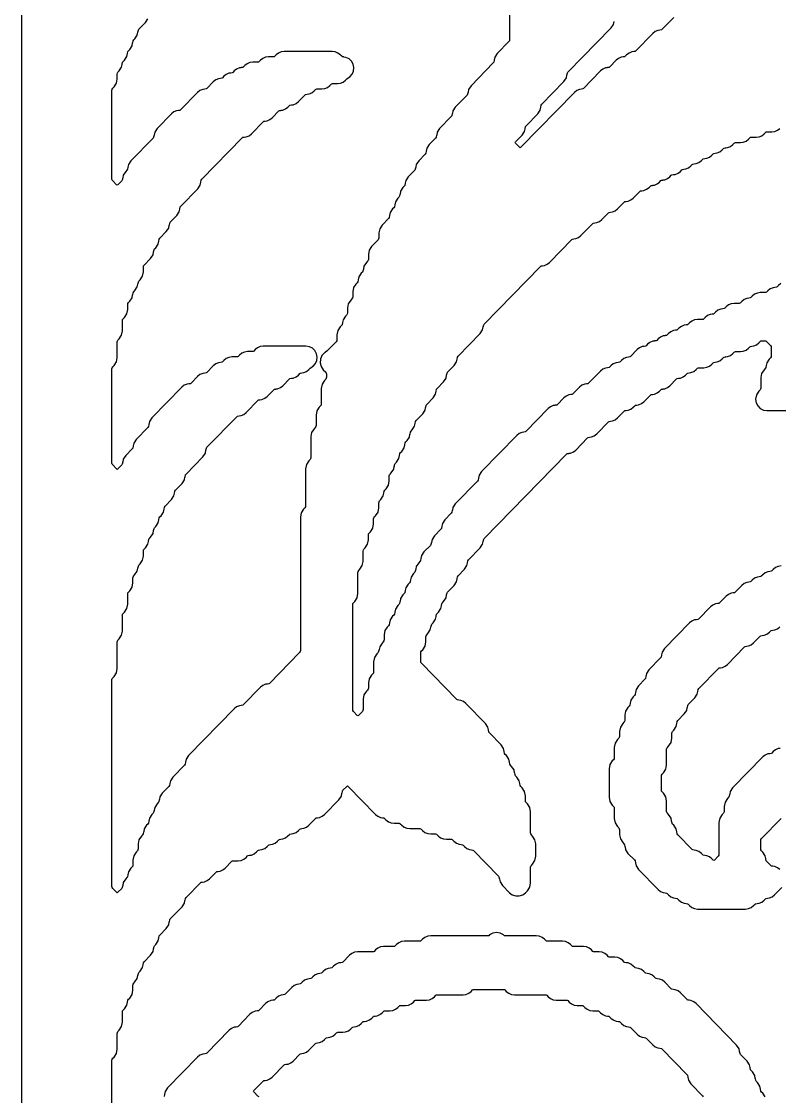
# Model space of a CAD drawing. Header units: millimetres. Extents: x 10 to 410, y 18 to 283.
# Drawn here: x 10 to 43.5, y 193.13 to 240.62 of the extents above; entities that cross this region are included whole.
import ezdxf

# ---------------------------------------------------------------- set-up
doc = ezdxf.new("R2010")
doc.units = ezdxf.units.MM
doc.layers.add('CUT', color=1, linetype='Continuous')

msp = doc.modelspace()

# ---------------------------------------------------------------- linework, layer by layer
at = {"layer": 'CUT'}
msp.add_lwpolyline([(52.134, 157), (60.134, 157), (60.134, 160), (73.2679, 160), (73.2679, 280), (60.134, 280), (60.134, 283), (52.134, 283), (52.134, 280), (31.134, 280), (31.134, 283), (23.134, 283), (23.134, 280), (10, 280), (10, 160), (23.134, 160), (23.134, 157), (31.134, 157), (31.134, 160), (52.134, 160)], close=True, dxfattribs=at)
for points in [[(31.5747, 241.6175), (31.5747, 239.8202), (31.5659, 239.7753), (31.5409, 239.737), (31.0233, 239.207), (30.9179, 239.0463), (30.8932, 238.9201), (30.8903, 238.9206), (30.8722, 238.8281), (30.8471, 238.7898), (29.8671, 237.7863), (29.7617, 237.6255), (29.737, 237.4993), (29.7341, 237.4999), (29.716, 237.4074), (29.6909, 237.3691), (29.1733, 236.8391), (29.068, 236.6784), (29.0433, 236.5522), (29.0404, 236.5528), (29.0222, 236.4602), (28.9971, 236.422), (28.4796, 235.892), (28.3742, 235.7313), (28.3495, 235.605), (28.3466, 235.6056), (28.3285, 235.5131), (28.3034, 235.4748), (28.0171, 235.1816), (27.9117, 235.0209), (27.887, 234.8947), (27.8841, 234.8952), (27.866, 234.8027), (27.8409, 234.7645), (27.5546, 234.4713), (27.4492, 234.3105), (27.4245, 234.1843), (27.4216, 234.1849), (27.4035, 234.0924), (27.3784, 234.0541), (27.0921, 233.7609), (26.9867, 233.6002), (26.962, 233.474), (26.9591, 233.4745), (26.941, 233.382), (26.9159, 233.3437), (26.8609, 233.2873), (26.7555, 233.1266), (26.7308, 233.0004), (26.7279, 233.001), (26.7098, 232.9084), (26.6847, 232.8702), (26.6296, 232.8138), (26.5243, 232.653), (26.4995, 232.5268), (26.4966, 232.5274), (26.4785, 232.4349), (26.4534, 232.3966), (26.3984, 232.3402), (26.293, 232.1795), (26.2683, 232.0532), (26.2654, 232.0538), (26.2473, 231.9613), (26.2222, 231.923), (25.9359, 231.6298), (25.8305, 231.4691), (25.7936, 231.2805), (25.7936, 231.0591), (25.7848, 231.0142), (25.7597, 230.9759), (25.4734, 230.6827), (25.368, 230.522), (25.3311, 230.3333), (25.3311, 230.1119), (25.3223, 230.067), (25.2972, 230.0287), (25.2421, 229.9723), (25.1368, 229.8116), (25.1121, 229.6854), (25.1092, 229.6859), (25.091, 229.5934), (25.066, 229.5552), (25.0109, 229.4988), (24.9055, 229.338), (24.8808, 229.2118), (24.8779, 229.2124), (24.8598, 229.1199), (24.8347, 229.0816), (24.7796, 229.0252), (24.6743, 228.8644), (24.6373, 228.6758), (24.6373, 228.4544), (24.6285, 228.4095), (24.6035, 228.3712), (24.5484, 228.3148), (24.443, 228.1541), (24.4061, 227.9655), (24.4061, 227.7441), (24.3973, 227.6991), (24.3722, 227.6609), (24.3171, 227.6045), (24.2118, 227.4437), (24.1871, 227.3175), (24.1842, 227.3181), (24.1661, 227.2256), (24.141, 227.1873), (24.0859, 227.1309), (23.9805, 226.9702), (23.9436, 226.7816), (23.9436, 226.5601), (23.9348, 226.5152), (23.9097, 226.4769), (23.509, 226.0666), (23.4219, 226.0021), (23.3889, 225.9846), (23.2749, 225.8611), (23.2083, 225.7069), (23.1965, 225.5394), (23.2408, 225.3773), (23.3363, 225.2391), (23.4472, 225.1256), (23.4723, 225.0873), (23.4811, 225.0424), (23.4811, 224.9026), (23.4723, 224.8577), (23.4472, 224.8194), (23.3922, 224.763), (23.2868, 224.6023), (23.2499, 224.4137), (23.2499, 223.7187), (23.2411, 223.6738), (23.216, 223.6355), (23.1609, 223.5791), (23.0556, 223.4184), (23.0186, 223.2298), (23.0186, 222.7715), (23.0098, 222.7266), (22.9847, 222.6883), (22.9297, 222.632), (22.8243, 222.4712), (22.7874, 222.2826), (22.7874, 221.3508), (22.7786, 221.3059), (22.7535, 221.2676), (22.6984, 221.2112), (22.5931, 221.0505), (22.5561, 220.8619), (22.5561, 219.2197), (22.5473, 219.1748), (22.5222, 219.1365), (22.4672, 219.0802), (22.3618, 218.9194), (22.3249, 218.7308), (22.3249, 212.8265), (22.3161, 212.7816), (22.291, 212.7433), (20.9606, 211.3811), (20.9356, 211.3615), (20.8712, 211.3529), (20.8714, 211.3512), (20.7854, 211.3397), (20.6633, 211.2883), (20.559, 211.2066), (19.8044, 210.4339), (19.7794, 210.4144), (19.7149, 210.4057), (19.7151, 210.4041), (19.6292, 210.3926), (19.5071, 210.3412), (19.4028, 210.2595), (17.3797, 208.188), (17.2744, 208.0272), (17.2497, 207.901), (17.2468, 207.9016), (17.2287, 207.8091), (17.2036, 207.7708), (16.686, 207.2408), (16.5806, 207.0801), (16.5559, 206.9539), (16.553, 206.9544), (16.5349, 206.8619), (16.5098, 206.8237), (16.2235, 206.5305), (16.1182, 206.3697), (16.0934, 206.2435), (16.0905, 206.2441), (16.0724, 206.1516), (16.0473, 206.1133), (15.9923, 206.0569), (15.8869, 205.8962), (15.8622, 205.7699), (15.8593, 205.7705), (15.8412, 205.678), (15.8161, 205.6397), (15.761, 205.5833), (15.6557, 205.4226), (15.6309, 205.2964), (15.628, 205.2969), (15.6099, 205.2044), (15.5848, 205.1661), (15.5298, 205.1098), (15.4244, 204.949), (15.3997, 204.8228), (15.3968, 204.8234), (15.3787, 204.7309), (15.3536, 204.6926), (15.2985, 204.6362), (15.1932, 204.4754), (15.1562, 204.2868), (15.1562, 204.0654), (15.1474, 204.0205), (15.1223, 203.9822), (15.0673, 203.9258), (14.9619, 203.7651), (14.925, 203.5765), (14.925, 203.3551), (14.9162, 203.3101), (14.8911, 203.2719), (14.836, 203.2155), (14.7307, 203.0547), (14.706, 202.9285), (14.7031, 202.9291), (14.6849, 202.8366), (14.6599, 202.7983), (14.6048, 202.7419), (14.4994, 202.5812), (14.4747, 202.4549), (14.4718, 202.4555), (14.4537, 202.363), (14.4286, 202.3247), (14.2592, 202.1512), (14.2312, 202.1305), (14.2033, 202.1512), (14.0339, 202.3247), (14.0088, 202.363), (14, 202.4079), (14, 211.5456), (14.0088, 211.5905), (14.0339, 211.6288), (14.089, 211.6852), (14.1943, 211.8459), (14.2312, 212.0345), (14.2312, 213.2031), (14.24, 213.248), (14.2651, 213.2863), (14.3202, 213.3427), (14.4256, 213.5034), (14.4625, 213.692), (14.4625, 214.387), (14.4713, 214.4319), (14.4964, 214.4702), (14.5515, 214.5266), (14.6568, 214.6873), (14.6937, 214.876), (14.6937, 215.3342), (14.7025, 215.3791), (14.7276, 215.4174), (14.7827, 215.4738), (14.8881, 215.6345), (14.925, 215.8231), (14.925, 216.0445), (14.9338, 216.0894), (14.9589, 216.1277), (15.0139, 216.1841), (15.1193, 216.3449), (15.144, 216.4711), (15.1469, 216.4705), (15.165, 216.563), (15.1901, 216.6013), (15.2452, 216.6577), (15.3505, 216.8184), (15.3875, 217.007), (15.3875, 217.2285), (15.3963, 217.2734), (15.4214, 217.3117), (15.4764, 217.368), (15.5818, 217.5288), (15.6065, 217.655), (15.6094, 217.6544), (15.6275, 217.7469), (15.6526, 217.7852), (15.7077, 217.8416), (15.813, 218.0024), (15.8378, 218.1286), (15.8407, 218.128), (15.8588, 218.2205), (15.8839, 218.2588), (15.9389, 218.3152), (16.0443, 218.4759), (16.069, 218.6021), (16.0719, 218.6016), (16.09, 218.6941), (16.1151, 218.7324), (16.1702, 218.7888), (16.2755, 218.9495), (16.3002, 219.0757), (16.3031, 219.0752), (16.3213, 219.1677), (16.3464, 219.2059), (16.6327, 219.4991), (16.738, 219.6599), (16.7627, 219.7861), (16.7656, 219.7855), (16.7838, 219.878), (16.8088, 219.9163), (17.0952, 220.2095), (17.2005, 220.3702), (17.2252, 220.4964), (17.2281, 220.4959), (17.2462, 220.5884), (17.2713, 220.6267), (18.0202, 221.3934), (18.1255, 221.5542), (18.1502, 221.6804), (18.1531, 221.6798), (18.1712, 221.7723), (18.1963, 221.8106), (19.5267, 223.1728), (19.5517, 223.1924), (19.6162, 223.201), (19.6159, 223.2027), (19.7019, 223.2142), (19.824, 223.2656), (19.9283, 223.3473), (20.4517, 223.8832), (20.4767, 223.9028), (20.5411, 223.9114), (20.5409, 223.913), (20.6269, 223.9245), (20.749, 223.976), (20.8533, 224.0576), (21.1454, 224.3567), (21.1704, 224.3763), (21.2349, 224.385), (21.2347, 224.3866), (21.3206, 224.3981), (21.4427, 224.4495), (21.547, 224.5312), (21.8391, 224.8303), (21.8642, 224.8499), (21.9286, 224.8585), (21.9284, 224.8602), (22.0144, 224.8717), (22.1365, 224.9231), (22.2408, 225.0048), (22.3016, 225.0671), (22.3267, 225.0867), (22.3911, 225.0953), (22.3909, 225.097), (22.4769, 225.1085), (22.599, 225.1599), (22.7033, 225.2416), (22.7641, 225.3039), (22.8164, 225.3448), (22.8956, 225.3935), (22.9952, 225.5081), (23.0557, 225.6473), (23.0717, 225.7983), (23.0416, 225.9471), (22.9683, 226.08), (22.8585, 226.1848), (22.7223, 226.2518), (22.5722, 226.2748), (20.6855, 226.2748), (20.5542, 226.2573), (20.4321, 226.2059), (20.3278, 226.1242), (20.2669, 226.0619), (20.2419, 226.0423), (20.2104, 226.0381), (19.9917, 226.0381), (19.8604, 226.0205), (19.7383, 225.9691), (19.634, 225.8874), (19.5732, 225.8251), (19.5481, 225.8055), (19.5167, 225.8013), (19.298, 225.8013), (19.1667, 225.7837), (19.0446, 225.7323), (18.9403, 225.6506), (18.8794, 225.5883), (18.8544, 225.5687), (18.7899, 225.5601), (18.7902, 225.5584), (18.7042, 225.5469), (18.5821, 225.4955), (18.4778, 225.4138), (18.1857, 225.1147), (18.1607, 225.0951), (18.0962, 225.0865), (18.0964, 225.0848), (18.0105, 225.0734), (17.8884, 225.0219), (17.7841, 224.9403), (17.4919, 224.6411), (17.4669, 224.6215), (17.4025, 224.6129), (17.4027, 224.6113), (17.3167, 224.5998), (17.1946, 224.5484), (17.0903, 224.4667), (15.761, 223.1055), (15.6557, 222.9448), (15.6309, 222.8186), (15.628, 222.8191), (15.6099, 222.7266), (15.5848, 222.6883), (15.0673, 222.1584), (14.9619, 221.9976), (14.9372, 221.8714), (14.9343, 221.872), (14.9162, 221.7795), (14.8911, 221.7412), (14.6048, 221.448), (14.4994, 221.2873), (14.4747, 221.1611), (14.4718, 221.1616), (14.4537, 221.0691), (14.4286, 221.0308), (14.2592, 220.8573), (14.2312, 220.8366), (14.2033, 220.8573), (14.0339, 221.0308), (14.0088, 221.0691), (14, 221.114), (14, 225.2792), (14.0088, 225.3241), (14.0339, 225.3624), (14.089, 225.4188), (14.1943, 225.5795), (14.2312, 225.7681), (14.2312, 226.4631), (14.24, 226.508), (14.2651, 226.5463), (14.3202, 226.6027), (14.4256, 226.7635), (14.4625, 226.9521), (14.4625, 227.4103), (14.4713, 227.4552), (14.4964, 227.4935), (14.5515, 227.5499), (14.6568, 227.7106), (14.6937, 227.8992), (14.6937, 228.1206), (14.7025, 228.1656), (14.7276, 228.2038), (14.7827, 228.2602), (14.8881, 228.421), (14.9128, 228.5472), (14.9157, 228.5466), (14.9338, 228.6391), (14.9589, 228.6774), (15.0139, 228.7338), (15.1193, 228.8945), (15.144, 229.0208), (15.1469, 229.0202), (15.165, 229.1127), (15.1901, 229.151), (15.2452, 229.2074), (15.3505, 229.3681), (15.3875, 229.5567), (15.3875, 229.7781), (15.3963, 229.8231), (15.4214, 229.8613), (15.7077, 230.1545), (15.813, 230.3153), (15.8378, 230.4415), (15.8407, 230.4409), (15.8588, 230.5334), (15.8839, 230.5717), (15.9389, 230.6281), (16.0443, 230.7888), (16.069, 230.915), (16.0719, 230.9145), (16.09, 231.007), (16.1151, 231.0453), (16.4014, 231.3384), (16.5068, 231.4992), (16.5315, 231.6254), (16.5344, 231.6248), (16.5525, 231.7173), (16.5776, 231.7556), (16.8639, 232.0488), (16.9693, 232.2095), (16.994, 232.3358), (16.9969, 232.3352), (17.015, 232.4277), (17.0401, 232.466), (17.7889, 233.2327), (17.8943, 233.3935), (17.919, 233.5197), (17.9219, 233.5191), (17.94, 233.6116), (17.9651, 233.6499), (19.7579, 235.4857), (19.7829, 235.5053), (19.8474, 235.5139), (19.8472, 235.5156), (19.9331, 235.5271), (20.0552, 235.5785), (20.1595, 235.6602), (20.6829, 236.1961), (20.7079, 236.2157), (20.7724, 236.2243), (20.7722, 236.2259), (20.8581, 236.2374), (20.9802, 236.2888), (21.0845, 236.3705), (21.3766, 236.6696), (21.4017, 236.6892), (21.4661, 236.6979), (21.4659, 236.6995), (21.5519, 236.711), (21.674, 236.7624), (21.7783, 236.8441), (21.8391, 236.9064), (21.8642, 236.926), (21.9286, 236.9346), (21.9284, 236.9363), (22.0144, 236.9478), (22.1365, 236.9992), (22.2408, 237.0809), (22.5329, 237.38), (22.5579, 237.3996), (22.6224, 237.4082), (22.6221, 237.4099), (22.7081, 237.4214), (22.8302, 237.4728), (22.9345, 237.5545), (22.9954, 237.6168), (23.0204, 237.6364), (23.0519, 237.6406), (23.2705, 237.6406), (23.4018, 237.6581), (23.5239, 237.7096), (23.6282, 237.7912), (23.6891, 237.8536), (23.7141, 237.8732), (23.7456, 237.8774), (23.9643, 237.8774), (24.0956, 237.8949), (24.2177, 237.9464), (24.322, 238.028), (24.3829, 238.0904), (24.4351, 238.1313), (24.5144, 238.18), (24.6139, 238.2946), (24.6744, 238.4338), (24.6904, 238.5848), (24.6604, 238.7336), (24.587, 238.8665), (24.4772, 238.9713), (24.341, 239.0383), (24.2407, 239.0537), (24.2411, 239.0569), (24.1766, 239.0655), (24.1516, 239.0851), (24.0907, 239.1474), (23.9864, 239.2291), (23.8643, 239.2805), (23.733, 239.2981), (21.6105, 239.2981), (21.4792, 239.2805), (21.3571, 239.2291), (21.2528, 239.1474), (21.1919, 239.0851), (21.1669, 239.0655), (21.1354, 239.0613), (20.9167, 239.0613), (20.7854, 239.0438), (20.6633, 238.9923), (20.559, 238.9107), (20.4981, 238.8483), (20.4731, 238.8287), (20.4416, 238.8245), (20.223, 238.8245), (20.0917, 238.807), (19.9696, 238.7556), (19.8653, 238.6739), (19.8044, 238.6115), (19.7794, 238.5919), (19.7149, 238.5833), (19.7151, 238.5817), (19.6292, 238.5702), (19.5071, 238.5188), (19.4028, 238.4371), (19.3419, 238.3748), (19.3169, 238.3552), (19.2524, 238.3465), (19.2527, 238.3449), (19.1667, 238.3334), (19.0446, 238.282), (18.9403, 238.2003), (18.8794, 238.138), (18.8544, 238.1184), (18.7899, 238.1098), (18.7902, 238.1081), (18.7042, 238.0966), (18.5821, 238.0452), (18.4778, 237.9635), (18.1857, 237.6644), (18.1607, 237.6448), (18.0962, 237.6362), (18.0964, 237.6345), (18.0105, 237.623), (17.8884, 237.5716), (17.7841, 237.4899), (17.0294, 236.7172), (17.0044, 236.6977), (16.94, 236.689), (16.9402, 236.6874), (16.8542, 236.6759), (16.7321, 236.6245), (16.6278, 236.5428), (15.9923, 235.892), (15.8869, 235.7313), (15.8622, 235.605), (15.8593, 235.6056), (15.8412, 235.5131), (15.8161, 235.4748), (14.836, 234.4713), (14.7307, 234.3105), (14.706, 234.1843), (14.7031, 234.1849), (14.6849, 234.0924), (14.6599, 234.0541), (14.6048, 233.9977), (14.4994, 233.837), (14.4747, 233.7107), (14.4718, 233.7113), (14.4537, 233.6188), (14.4286, 233.5805), (14.2592, 233.407), (14.2312, 233.3863), (14.2033, 233.407), (14.0339, 233.5805), (14.0088, 233.6188), (14, 233.6637), (14, 237.5921), (14.0088, 237.637), (14.0339, 237.6753), (14.089, 237.7317), (14.1943, 237.8924), (14.2312, 238.081), (14.2312, 238.3025), (14.24, 238.3474), (14.2651, 238.3856), (14.3202, 238.442), (14.4256, 238.6028), (14.4503, 238.729), (14.4532, 238.7284), (14.4713, 238.8209), (14.4964, 238.8592), (14.5515, 238.9156), (14.6568, 239.0764), (14.6815, 239.2026), (14.6844, 239.202), (14.7025, 239.2945), (14.7276, 239.3328), (14.7827, 239.3892), (14.8881, 239.5499), (14.9128, 239.6761), (14.9157, 239.6756), (14.9338, 239.7681), (14.9589, 239.8064), (15.0139, 239.8628), (15.1193, 240.0235), (15.144, 240.1497), (15.1469, 240.1491), (15.165, 240.2417), (15.1901, 240.2799), (15.4764, 240.5731), (15.5818, 240.7339)], [(38.8275, 240.8049), (38.3041, 240.269), (38.2791, 240.2495), (38.2147, 240.2408), (38.2149, 240.2392), (38.1289, 240.2277), (38.0068, 240.1763), (37.9025, 240.0946), (37.1479, 239.3219), (37.1229, 239.3023), (37.0584, 239.2937), (37.0586, 239.292), (36.9727, 239.2805), (36.8506, 239.2291), (36.7463, 239.1474), (36.6854, 239.0851), (36.6604, 239.0655), (36.5959, 239.0569), (36.5962, 239.0552), (36.5102, 239.0438), (36.3881, 238.9923), (36.2838, 238.9107), (35.9917, 238.6115), (35.9667, 238.5919), (35.9022, 238.5833), (35.9024, 238.5817), (35.8165, 238.5702), (35.6944, 238.5188), (35.5901, 238.4371), (34.8354, 237.6644), (34.8104, 237.6448), (34.746, 237.6362), (34.7462, 237.6345), (34.6602, 237.623), (34.5381, 237.5716), (34.4338, 237.4899), (32.0651, 235.0645), (32.0372, 235.0438), (32.0093, 235.0645), (31.8331, 235.245), (31.8133, 235.2727), (31.8331, 235.3005), (32.1262, 235.6006), (32.2315, 235.7613), (32.2563, 235.8876), (32.2592, 235.887), (32.2773, 235.9795), (32.3024, 236.0178), (32.8199, 236.5478), (32.9253, 236.7085), (32.95, 236.8347), (32.9529, 236.8341), (32.971, 236.9266), (32.9961, 236.9649), (33.9762, 237.9685), (34.0815, 238.1292), (34.1062, 238.2554), (34.1091, 238.2549), (34.1273, 238.3474), (34.1523, 238.3856), (36.0574, 240.3363), (36.1627, 240.4971), (36.1875, 240.6233)], [(43.5567, 229.0473), (43.4524, 228.9656), (43.3916, 228.9033), (43.3666, 228.8837), (43.3021, 228.8751), (43.3023, 228.8734), (43.2163, 228.8619), (43.0943, 228.8105), (42.9899, 228.7288), (42.9291, 228.6665), (42.9041, 228.6469), (42.8726, 228.6427), (42.6539, 228.6427), (42.5226, 228.6252), (42.4005, 228.5737), (42.2962, 228.4921), (42.2353, 228.4297), (42.2103, 228.4101), (42.1459, 228.4015), (42.1461, 228.3999), (42.0601, 228.3884), (41.938, 228.3369), (41.8337, 228.2553), (41.7728, 228.1929), (41.7478, 228.1733), (41.7163, 228.1691), (41.4977, 228.1691), (41.3664, 228.1516), (41.2443, 228.1002), (41.14, 228.0185), (41.0791, 227.9561), (41.0541, 227.9366), (40.9896, 227.9279), (40.9898, 227.9263), (40.9039, 227.9148), (40.7818, 227.8634), (40.6775, 227.7817), (40.6166, 227.7194), (40.5916, 227.6998), (40.5271, 227.6912), (40.5273, 227.6895), (40.4414, 227.678), (40.3193, 227.6266), (40.215, 227.5449), (40.1541, 227.4826), (40.1291, 227.463), (40.0976, 227.4588), (39.879, 227.4588), (39.7476, 227.4412), (39.6256, 227.3898), (39.5212, 227.3081), (39.4604, 227.2458), (39.4354, 227.2262), (39.3709, 227.2176), (39.3711, 227.2159), (39.2852, 227.2044), (39.1631, 227.153), (39.0588, 227.0713), (38.9979, 227.009), (38.9729, 226.9894), (38.9084, 226.9808), (38.9086, 226.9791), (38.8227, 226.9676), (38.7006, 226.9162), (38.5963, 226.8345), (38.5354, 226.7722), (38.5104, 226.7526), (38.4459, 226.744), (38.4461, 226.7424), (38.3602, 226.7309), (38.2381, 226.6794), (38.1338, 226.5978), (38.0729, 226.5354), (38.0479, 226.5158), (37.9834, 226.5072), (37.9836, 226.5056), (37.8977, 226.4941), (37.7756, 226.4427), (37.6713, 226.361), (37.6104, 226.2986), (37.5854, 226.2791), (37.5209, 226.2704), (37.5211, 226.2688), (37.4352, 226.2573), (37.3131, 226.2059), (37.2088, 226.1242), (36.9167, 225.8251), (36.8916, 225.8055), (36.8272, 225.7969), (36.8274, 225.7952), (36.7414, 225.7837), (36.6193, 225.7323), (36.515, 225.6506), (36.4542, 225.5883), (36.4292, 225.5687), (36.3647, 225.5601), (36.3649, 225.5584), (36.2789, 225.5469), (36.1569, 225.4955), (36.0525, 225.4138), (35.9917, 225.3515), (35.9667, 225.3319), (35.9022, 225.3233), (35.9024, 225.3216), (35.8165, 225.3101), (35.6944, 225.2587), (35.5901, 225.177), (35.0667, 224.6411), (35.0417, 224.6215), (34.9772, 224.6129), (34.9774, 224.6113), (34.8915, 224.5998), (34.7694, 224.5484), (34.6651, 224.4667), (34.3729, 224.1676), (34.3479, 224.148), (34.2835, 224.1394), (34.2837, 224.1377), (34.1977, 224.1262), (34.0756, 224.0748), (33.9713, 223.9931), (33.6792, 223.694), (33.6542, 223.6744), (33.5897, 223.6658), (33.5899, 223.6641), (33.504, 223.6526), (33.3819, 223.6012), (33.2776, 223.5195), (32.2917, 222.5101), (32.2667, 222.4905), (32.2022, 222.4819), (32.2025, 222.4802), (32.1165, 222.4687), (31.9944, 222.4173), (31.8901, 222.3356), (30.3296, 220.7377), (30.2242, 220.5769), (30.1995, 220.4507), (30.1966, 220.4513), (30.1785, 220.3588), (30.1534, 220.3205), (29.1733, 219.3169), (29.068, 219.1562), (29.0433, 219.03), (29.0404, 219.0306), (29.0222, 218.938), (28.9971, 218.8998), (28.7108, 218.6066), (28.6055, 218.4458), (28.5808, 218.3196), (28.5779, 218.3202), (28.5597, 218.2277), (28.5347, 218.1894), (28.2483, 217.8962), (28.143, 217.7355), (28.1183, 217.6093), (28.1154, 217.6098), (28.0972, 217.5173), (28.0722, 217.479), (27.7858, 217.1859), (27.6805, 217.0251), (27.6558, 216.8989), (27.6529, 216.8995), (27.6348, 216.807), (27.6097, 216.7687), (27.5546, 216.7123), (27.4492, 216.5516), (27.4245, 216.4253), (27.4216, 216.4259), (27.4035, 216.3334), (27.3784, 216.2951), (27.3233, 216.2387), (27.218, 216.078), (27.1933, 215.9518), (27.1904, 215.9523), (27.1723, 215.8598), (27.1472, 215.8215), (27.0921, 215.7651), (26.9867, 215.6044), (26.962, 215.4782), (26.9591, 215.4788), (26.941, 215.3862), (26.9159, 215.348), (26.8609, 215.2916), (26.7555, 215.1308), (26.7308, 215.0046), (26.7279, 215.0052), (26.7098, 214.9127), (26.6847, 214.8744), (26.6296, 214.818), (26.5243, 214.6573), (26.4995, 214.531), (26.4966, 214.5316), (26.4785, 214.4391), (26.4534, 214.4008), (26.3984, 214.3444), (26.293, 214.1837), (26.2683, 214.0575), (26.2654, 214.058), (26.2473, 213.9655), (26.2222, 213.9272), (26.1671, 213.8709), (26.0618, 213.7101), (26.0248, 213.5215), (26.0248, 213.3001), (26.016, 213.2552), (25.9909, 213.2169), (25.9359, 213.1605), (25.8305, 212.9998), (25.8058, 212.8735), (25.8029, 212.8741), (25.7848, 212.7816), (25.7597, 212.7433), (25.7046, 212.6869), (25.5993, 212.5262), (25.5623, 212.3376), (25.5623, 211.8794), (25.5535, 211.8344), (25.5284, 211.7962), (25.4734, 211.7398), (25.368, 211.579), (25.3311, 211.3904), (25.3311, 211.169), (25.3223, 211.1241), (25.2972, 211.0858), (25.2421, 211.0294), (25.1368, 210.8687), (25.0998, 210.6801), (25.0998, 210.2219), (25.091, 210.1769), (25.066, 210.1387), (24.8965, 209.9652), (24.8686, 209.9445), (24.8407, 209.9652), (24.6712, 210.1387), (24.6461, 210.1769), (24.6373, 210.2219), (24.6373, 214.8606), (24.6461, 214.9055), (24.6712, 214.9438), (24.7263, 215.0002), (24.8317, 215.1609), (24.8686, 215.3495), (24.8686, 216.2813), (24.8774, 216.3262), (24.9025, 216.3645), (24.9576, 216.4209), (25.0629, 216.5816), (25.0998, 216.7702), (25.0998, 217.2285), (25.1086, 217.2734), (25.1337, 217.3117), (25.1888, 217.368), (25.2941, 217.5288), (25.3311, 217.7174), (25.3311, 217.9388), (25.3399, 217.9837), (25.365, 218.022), (25.42, 218.0784), (25.5254, 218.2391), (25.5623, 218.4278), (25.5623, 218.6492), (25.5711, 218.6941), (25.5962, 218.7324), (25.6513, 218.7888), (25.7566, 218.9495), (25.7936, 219.1381), (25.7936, 219.3595), (25.8024, 219.4045), (25.8275, 219.4427), (25.8825, 219.4991), (25.9879, 219.6599), (26.0126, 219.7861), (26.0155, 219.7855), (26.0336, 219.878), (26.0587, 219.9163), (26.1138, 219.9727), (26.2191, 220.1334), (26.2561, 220.322), (26.2561, 220.5435), (26.2649, 220.5884), (26.29, 220.6267), (26.345, 220.6831), (26.4504, 220.8438), (26.4751, 220.97), (26.478, 220.9694), (26.4961, 221.062), (26.5212, 221.1002), (26.5763, 221.1566), (26.6816, 221.3174), (26.7063, 221.4436), (26.7092, 221.443), (26.7274, 221.5355), (26.7525, 221.5738), (26.8075, 221.6302), (26.9129, 221.7909), (26.9376, 221.9172), (26.9405, 221.9166), (26.9586, 222.0091), (26.9837, 222.0474), (27.0388, 222.1038), (27.1441, 222.2645), (27.1688, 222.3907), (27.1717, 222.3902), (27.1899, 222.4827), (27.2149, 222.521), (27.27, 222.5773), (27.3754, 222.7381), (27.4001, 222.8643), (27.403, 222.8637), (27.4211, 222.9562), (27.4462, 222.9945), (27.7325, 223.2877), (27.8379, 223.4484), (27.8626, 223.5747), (27.8655, 223.5741), (27.8836, 223.6666), (27.9087, 223.7049), (28.195, 223.9981), (28.3004, 224.1588), (28.3251, 224.285), (28.328, 224.2845), (28.3461, 224.377), (28.3712, 224.4152), (28.6575, 224.7084), (28.7628, 224.8692), (28.7876, 224.9954), (28.7905, 224.9948), (28.8086, 225.0873), (28.8337, 225.1256), (29.12, 225.4188), (29.2253, 225.5795), (29.2501, 225.7057), (29.253, 225.7052), (29.2711, 225.7977), (29.2962, 225.836), (30.2762, 226.8395), (30.3816, 227.0002), (30.4063, 227.1265), (30.4092, 227.1259), (30.4273, 227.2184), (30.4524, 227.2567), (32.939, 229.8028), (32.964, 229.8224), (33.0285, 229.831), (33.0282, 229.8327), (33.1142, 229.8442), (33.2363, 229.8956), (33.3406, 229.9773), (34.3265, 230.9868), (34.3515, 231.0064), (34.4159, 231.015), (34.4157, 231.0166), (34.5017, 231.0281), (34.6238, 231.0795), (34.7281, 231.1612), (35.2514, 231.6971), (35.2765, 231.7167), (35.3409, 231.7253), (35.3407, 231.727), (35.4267, 231.7385), (35.5488, 231.7899), (35.6531, 231.8716), (35.9452, 232.1707), (35.9702, 232.1903), (36.0347, 232.1989), (36.0345, 232.2006), (36.1204, 232.2121), (36.2425, 232.2635), (36.3468, 232.3452), (36.6389, 232.6443), (36.6639, 232.6639), (36.7284, 232.6725), (36.7282, 232.6741), (36.8142, 232.6856), (36.9362, 232.737), (37.0405, 232.8187), (37.3327, 233.1178), (37.3577, 233.1374), (37.4222, 233.1461), (37.4219, 233.1477), (37.5079, 233.1592), (37.63, 233.2106), (37.7343, 233.2923), (37.7952, 233.3546), (37.8202, 233.3742), (37.8846, 233.3828), (37.8844, 233.3845), (37.9704, 233.396), (38.0925, 233.4474), (38.1968, 233.5291), (38.2577, 233.5914), (38.2827, 233.611), (38.3471, 233.6196), (38.3469, 233.6213), (38.4329, 233.6328), (38.555, 233.6842), (38.6593, 233.7659), (38.7201, 233.8282), (38.7452, 233.8478), (38.8096, 233.8564), (38.8094, 233.8581), (38.8954, 233.8696), (39.0175, 233.921), (39.1218, 234.0027), (39.1826, 234.065), (39.2077, 234.0846), (39.2721, 234.0932), (39.2719, 234.0949), (39.3579, 234.1063), (39.48, 234.1578), (39.5843, 234.2395), (39.6451, 234.3018), (39.6702, 234.3214), (39.7346, 234.33), (39.7344, 234.3316), (39.8204, 234.3431), (39.9425, 234.3946), (40.0468, 234.4762), (40.1076, 234.5386), (40.1326, 234.5582), (40.1971, 234.5668), (40.1969, 234.5684), (40.2828, 234.5799), (40.4049, 234.6313), (40.5092, 234.713), (40.5701, 234.7754), (40.5951, 234.7949), (40.6596, 234.8036), (40.6594, 234.8052), (40.7453, 234.8167), (40.8674, 234.8681), (40.9717, 234.9498), (41.0326, 235.0121), (41.0576, 235.0317), (41.1221, 235.0403), (41.1219, 235.042), (41.2078, 235.0535), (41.3299, 235.1049), (41.4342, 235.1866), (41.4951, 235.2489), (41.5201, 235.2685), (41.5516, 235.2727), (41.7703, 235.2727), (41.9016, 235.2903), (42.0237, 235.3417), (42.128, 235.4234), (42.1888, 235.4857), (42.2139, 235.5053), (42.2454, 235.5095), (42.464, 235.5095), (42.5953, 235.5271), (42.7174, 235.5785), (42.8217, 235.6602), (42.8826, 235.7225), (42.9076, 235.7421), (42.9391, 235.7463), (43.1577, 235.7463), (43.2891, 235.7639), (43.4112, 235.8153), (43.5155, 235.897)], [(14, 191.0422), (14, 194.7337), (14.0088, 194.7787), (14.0339, 194.8169), (14.089, 194.8733), (14.1943, 195.0341), (14.2312, 195.2227), (14.2312, 195.9177), (14.24, 195.9626), (14.2651, 196.0009), (14.3202, 196.0573), (14.4256, 196.218), (14.4625, 196.4066), (14.4625, 196.8648), (14.4713, 196.9097), (14.4964, 196.948), (14.5515, 197.0044), (14.6568, 197.1651), (14.6815, 197.2914), (14.6844, 197.2908), (14.7025, 197.3833), (14.7276, 197.4216), (14.7827, 197.478), (14.8881, 197.6387), (14.925, 197.8273), (14.925, 198.0488), (14.9338, 198.0937), (14.9589, 198.1319), (15.0139, 198.1883), (15.1193, 198.3491), (15.144, 198.4753), (15.1469, 198.4747), (15.165, 198.5672), (15.1901, 198.6055), (15.2452, 198.6619), (15.3505, 198.8227), (15.3753, 198.9489), (15.3782, 198.9483), (15.3963, 199.0408), (15.4214, 199.0791), (15.7077, 199.3723), (15.813, 199.533), (15.8378, 199.6592), (15.8407, 199.6587), (15.8588, 199.7512), (15.8839, 199.7895), (15.9389, 199.8458), (16.0443, 200.0066), (16.069, 200.1328), (16.0719, 200.1322), (16.09, 200.2247), (16.1151, 200.263), (16.4014, 200.5562), (16.5068, 200.7169), (16.5315, 200.8432), (16.5344, 200.8426), (16.5525, 200.9351), (16.5776, 200.9734), (17.0952, 201.5034), (17.2005, 201.6641), (17.2252, 201.7903), (17.2281, 201.7897), (17.2462, 201.8823), (17.2713, 201.9205), (17.9079, 202.5724), (17.933, 202.592), (17.9974, 202.6006), (17.9972, 202.6023), (18.0832, 202.6137), (18.2053, 202.6652), (18.3096, 202.7469), (18.6017, 203.046), (18.6267, 203.0656), (18.6912, 203.0742), (18.691, 203.0758), (18.7769, 203.0873), (18.899, 203.1387), (19.0033, 203.2204), (19.2954, 203.5195), (19.3204, 203.5391), (19.3519, 203.5433), (19.5706, 203.5433), (19.7019, 203.5609), (19.824, 203.6123), (19.9283, 203.694), (19.9892, 203.7563), (20.0142, 203.7759), (20.0787, 203.7845), (20.0784, 203.7862), (20.1644, 203.7977), (20.2865, 203.8491), (20.3908, 203.9308), (20.4517, 203.9931), (20.4767, 204.0127), (20.5411, 204.0213), (20.5409, 204.023), (20.6269, 204.0345), (20.749, 204.0859), (20.8533, 204.1676), (20.9142, 204.2299), (20.9392, 204.2495), (21.0036, 204.2581), (21.0034, 204.2598), (21.0894, 204.2713), (21.2115, 204.3227), (21.3158, 204.4044), (21.3766, 204.4667), (21.4017, 204.4863), (21.4661, 204.4949), (21.4659, 204.4965), (21.5519, 204.508), (21.674, 204.5595), (21.7783, 204.6411), (21.8391, 204.7035), (21.8642, 204.7231), (21.9286, 204.7317), (21.9284, 204.7333), (22.0144, 204.7448), (22.1365, 204.7962), (22.2408, 204.8779), (22.3016, 204.9403), (22.3267, 204.9598), (22.3911, 204.9685), (22.3909, 204.9701), (22.4769, 204.9816), (22.599, 205.033), (22.7033, 205.1147), (22.9954, 205.4138), (23.0204, 205.4334), (23.0849, 205.442), (23.0846, 205.4437), (23.1706, 205.4552), (23.2927, 205.5066), (23.397, 205.5883), (24.0326, 206.2391), (24.1379, 206.3998), (24.1626, 206.526), (24.1655, 206.5255), (24.1836, 206.618), (24.2087, 206.6563), (24.3782, 206.8298), (24.4061, 206.8505), (24.434, 206.8298), (25.6464, 205.5883), (25.7508, 205.5066), (25.8728, 205.4552), (25.9588, 205.4437), (25.9586, 205.442), (26.0231, 205.4334), (26.0481, 205.4138), (26.1089, 205.3515), (26.2132, 205.2698), (26.3353, 205.2184), (26.4667, 205.2008), (26.6853, 205.2008), (26.7168, 205.1966), (26.7418, 205.177), (26.8027, 205.1147), (26.907, 205.033), (27.0291, 204.9816), (27.1604, 204.9641), (27.6103, 204.9641), (27.6418, 204.9598), (27.6668, 204.9403), (27.7277, 204.8779), (27.832, 204.7962), (27.9541, 204.7448), (28.0854, 204.7273), (28.304, 204.7273), (28.3355, 204.7231), (28.3605, 204.7035), (28.4214, 204.6411), (28.5257, 204.5595), (28.6478, 204.508), (28.7791, 204.4905), (28.9978, 204.4905), (29.0293, 204.4863), (29.0543, 204.4667), (29.1151, 204.4044), (29.2195, 204.3227), (29.3415, 204.2713), (29.4275, 204.2598), (29.4273, 204.2581), (29.4918, 204.2495), (29.5168, 204.2299), (29.5776, 204.1676), (29.6819, 204.0859), (29.804, 204.0345), (29.89, 204.023), (29.8898, 204.0213), (29.9542, 204.0127), (29.9793, 203.9931), (31.0784, 202.8677), (31.1035, 202.8294), (31.1216, 202.7369), (31.1245, 202.7375), (31.1492, 202.6112), (31.2545, 202.4505), (31.5639, 202.1337), (31.6915, 202.0392), (31.8422, 201.9894), (32.001, 201.9894), (32.1518, 202.0392), (32.2793, 202.1337), (32.3574, 202.2137), (32.4628, 202.3745), (32.4997, 202.5631), (32.4997, 203.2581), (32.5085, 203.303), (32.5336, 203.3413), (32.5887, 203.3976), (32.694, 203.5584), (32.731, 203.747), (32.731, 204.2868), (32.694, 204.4754), (32.5887, 204.6362), (32.5336, 204.6926), (32.5085, 204.7309), (32.4997, 204.7758), (32.4997, 205.7076), (32.4628, 205.8962), (32.3574, 206.0569), (32.3024, 206.1133), (32.2773, 206.1516), (32.2685, 206.1965), (32.2685, 206.4179), (32.2315, 206.6065), (32.1262, 206.7673), (32.0711, 206.8237), (32.046, 206.8619), (32.0279, 206.9544), (32.025, 206.9539), (32.0003, 207.0801), (31.895, 207.2408), (31.8399, 207.2972), (31.8148, 207.3355), (31.7967, 207.428), (31.7938, 207.4275), (31.7691, 207.5537), (31.6637, 207.7144), (31.6086, 207.7708), (31.5835, 207.8091), (31.5654, 207.9016), (31.5625, 207.901), (31.5378, 208.0272), (31.4325, 208.188), (31.3774, 208.2444), (31.3523, 208.2827), (31.3342, 208.3752), (31.3313, 208.3746), (31.3066, 208.5008), (31.2012, 208.6616), (30.6836, 209.1915), (30.6586, 209.2298), (30.6404, 209.3223), (30.6375, 209.3217), (30.6128, 209.448), (30.5075, 209.6087), (29.6407, 210.4963), (29.5364, 210.578), (29.4143, 210.6294), (29.3283, 210.6409), (29.3285, 210.6425), (29.2641, 210.6511), (29.239, 210.6707), (27.6774, 212.2697), (27.6523, 212.308), (27.6436, 212.3529), (27.6436, 212.7295), (27.6523, 212.7744), (27.6774, 212.8127), (27.7325, 212.8691), (27.8379, 213.0298), (27.8748, 213.2184), (27.8748, 213.4399), (27.8836, 213.4848), (27.9087, 213.5231), (27.9638, 213.5795), (28.0691, 213.7402), (28.0938, 213.8664), (28.0967, 213.8659), (28.1148, 213.9584), (28.1399, 213.9966), (28.195, 214.053), (28.3004, 214.2138), (28.3251, 214.34), (28.328, 214.3394), (28.3461, 214.4319), (28.3712, 214.4702), (28.4263, 214.5266), (28.5316, 214.6873), (28.5563, 214.8136), (28.5592, 214.813), (28.5773, 214.9055), (28.6024, 214.9438), (28.6575, 215.0002), (28.7628, 215.1609), (28.7876, 215.2871), (28.7905, 215.2866), (28.8086, 215.3791), (28.8337, 215.4174), (29.12, 215.7105), (29.2253, 215.8713), (29.2501, 215.9975), (29.253, 215.9969), (29.2711, 216.0894), (29.2962, 216.1277), (29.5825, 216.4209), (29.6878, 216.5816), (29.7126, 216.7079), (29.7155, 216.7073), (29.7336, 216.7998), (29.7587, 216.8381), (30.2762, 217.368), (30.3816, 217.5288), (30.4063, 217.655), (30.4092, 217.6544), (30.4273, 217.7469), (30.4524, 217.7852), (34.0952, 221.5153), (34.1202, 221.5349), (34.1847, 221.5435), (34.1845, 221.5452), (34.2704, 221.5567), (34.3925, 221.6081), (34.4968, 221.6898), (35.0202, 222.2257), (35.0452, 222.2453), (35.1097, 222.2539), (35.1095, 222.2555), (35.1954, 222.267), (35.3175, 222.3184), (35.4218, 222.4001), (35.9452, 222.936), (35.9702, 222.9556), (36.0347, 222.9642), (36.0345, 222.9659), (36.1204, 222.9774), (36.2425, 223.0288), (36.3468, 223.1105), (36.6389, 223.4096), (36.6639, 223.4292), (36.7284, 223.4378), (36.7282, 223.4395), (36.8142, 223.451), (36.9362, 223.5024), (37.0405, 223.5841), (37.1014, 223.6464), (37.1264, 223.666), (37.1909, 223.6746), (37.1907, 223.6763), (37.2766, 223.6877), (37.3987, 223.7392), (37.503, 223.8208), (37.7952, 224.12), (37.8202, 224.1396), (37.8846, 224.1482), (37.8844, 224.1498), (37.9704, 224.1613), (38.0925, 224.2127), (38.1968, 224.2944), (38.2577, 224.3567), (38.2827, 224.3763), (38.3471, 224.385), (38.3469, 224.3866), (38.4329, 224.3981), (38.555, 224.4495), (38.6593, 224.5312), (38.9514, 224.8303), (38.9764, 224.8499), (39.0409, 224.8585), (39.0407, 224.8602), (39.1266, 224.8717), (39.2487, 224.9231), (39.353, 225.0048), (39.4139, 225.0671), (39.4389, 225.0867), (39.5034, 225.0953), (39.5032, 225.097), (39.5891, 225.1085), (39.7112, 225.1599), (39.8155, 225.2416), (39.8764, 225.3039), (39.9014, 225.3235), (39.9329, 225.3277), (40.1515, 225.3277), (40.2828, 225.3452), (40.4049, 225.3967), (40.5092, 225.4784), (40.5701, 225.5407), (40.5951, 225.5603), (40.6596, 225.5689), (40.6594, 225.5705), (40.7453, 225.582), (40.8674, 225.6335), (40.9717, 225.7151), (41.0326, 225.7775), (41.0576, 225.7971), (41.1221, 225.8057), (41.1219, 225.8073), (41.2078, 225.8188), (41.3299, 225.8702), (41.4342, 225.9519), (41.4951, 226.0143), (41.5201, 226.0338), (41.5516, 226.0381), (41.7703, 226.0381), (41.9016, 226.0556), (42.0237, 226.107), (42.128, 226.1887), (42.1888, 226.251), (42.2139, 226.2706), (42.2783, 226.2792), (42.2781, 226.2809), (42.3641, 226.2924), (42.4862, 226.3438), (42.5905, 226.4255), (42.6513, 226.4878), (42.6764, 226.5074), (42.7079, 226.5116), (42.8726, 226.5116), (42.9041, 226.5074), (42.9291, 226.4878), (43.1032, 226.3095), (43.1283, 226.2713), (43.1371, 226.2263), (43.1371, 225.8498), (43.1283, 225.8049), (43.1032, 225.7666), (43.0481, 225.7102), (42.9428, 225.5494), (42.918, 225.4232), (42.9152, 225.4238), (42.897, 225.3313), (42.8719, 225.293), (42.8169, 225.2366), (42.7115, 225.0759), (42.6746, 224.8873), (42.6746, 224.429), (42.6658, 224.3841), (42.6407, 224.3459), (42.5856, 224.2895), (42.4803, 224.1287), (42.4433, 223.9401), (42.4433, 223.9334), (42.4678, 223.7789), (42.5388, 223.6395), (42.6494, 223.5289), (42.7888, 223.4579), (42.9433, 223.4334), (44.314, 223.4334)], [(43.5789, 216.5666), (43.4476, 216.549), (43.3255, 216.4976), (43.2212, 216.4159), (43.1603, 216.3536), (43.1353, 216.334), (43.0708, 216.3254), (43.0711, 216.3237), (42.9851, 216.3123), (42.863, 216.2608), (42.7587, 216.1792), (42.6978, 216.1168), (42.6728, 216.0972), (42.6083, 216.0886), (42.6086, 216.087), (42.5226, 216.0755), (42.4005, 216.024), (42.2962, 215.9424), (42.2353, 215.88), (42.2103, 215.8604), (42.1459, 215.8518), (42.1461, 215.8502), (42.0601, 215.8387), (41.938, 215.7873), (41.8337, 215.7056), (41.5416, 215.4065), (41.5166, 215.3869), (41.4521, 215.3783), (41.4523, 215.3766), (41.3664, 215.3651), (41.2443, 215.3137), (41.14, 215.232), (40.8479, 214.9329), (40.8228, 214.9133), (40.7584, 214.9047), (40.7586, 214.903), (40.6726, 214.8915), (40.5505, 214.8401), (40.4462, 214.7584), (39.9229, 214.2225), (39.8979, 214.2029), (39.8334, 214.1943), (39.8336, 214.1927), (39.7476, 214.1812), (39.6256, 214.1298), (39.5212, 214.0481), (38.4232, 212.9237), (38.3178, 212.763), (38.2931, 212.6368), (38.2902, 212.6373), (38.2721, 212.5448), (38.247, 212.5065), (37.7294, 211.9766), (37.6241, 211.8158), (37.5994, 211.6896), (37.5965, 211.6902), (37.5784, 211.5977), (37.5533, 211.5594), (37.267, 211.2662), (37.1616, 211.1055), (37.1369, 210.9792), (37.134, 210.9798), (37.1159, 210.8873), (37.0908, 210.849), (37.0357, 210.7926), (36.9304, 210.6319), (36.9056, 210.5057), (36.9027, 210.5062), (36.8846, 210.4137), (36.8595, 210.3755), (36.8045, 210.3191), (36.6991, 210.1583), (36.6622, 209.9697), (36.6622, 209.7483), (36.6534, 209.7034), (36.6283, 209.6651), (36.5732, 209.6087), (36.4679, 209.448), (36.4309, 209.2594), (36.4309, 209.0379), (36.4221, 208.993), (36.397, 208.9547), (36.342, 208.8983), (36.2366, 208.7376), (36.1997, 208.549), (36.1997, 208.0908), (36.1909, 208.0459), (36.1658, 208.0076), (36.1107, 207.9512), (36.0054, 207.7905), (35.9684, 207.6018), (35.9684, 206.3516), (36.0054, 206.163), (36.1107, 206.0023), (36.1658, 205.9459), (36.1909, 205.9076), (36.1997, 205.8627), (36.1997, 205.4045), (36.2366, 205.2159), (36.342, 205.0552), (36.397, 204.9988), (36.4221, 204.9605), (36.4309, 204.9156), (36.4309, 204.6941), (36.4679, 204.5055), (36.5732, 204.3448), (36.6283, 204.2884), (36.6534, 204.2501), (36.6715, 204.1576), (36.6744, 204.1582), (36.6991, 204.032), (36.8045, 203.8712), (37.0908, 203.578), (37.1159, 203.5398), (37.134, 203.4472), (37.1369, 203.4478), (37.1616, 203.3216), (37.267, 203.1609), (38.1338, 202.2733), (38.2381, 202.1916), (38.3602, 202.1402), (38.4461, 202.1287), (38.4459, 202.127), (38.5104, 202.1184), (38.5354, 202.0988), (38.5963, 202.0365), (38.7006, 201.9548), (38.8227, 201.9034), (38.9086, 201.8919), (38.9084, 201.8902), (38.9729, 201.8816), (38.9979, 201.862), (39.0588, 201.7997), (39.1631, 201.718), (39.2852, 201.6666), (39.3711, 201.6551), (39.3709, 201.6535), (39.4354, 201.6448), (39.4604, 201.6252), (39.5212, 201.5629), (39.6256, 201.4812), (39.7476, 201.4298), (39.879, 201.4123), (42.0015, 201.4123), (42.1328, 201.4298), (42.2549, 201.4812), (42.3592, 201.5629), (42.4201, 201.6252), (42.4451, 201.6448), (42.5096, 201.6535), (42.5094, 201.6551), (42.5953, 201.6666), (42.7174, 201.718), (42.8217, 201.7997), (42.8826, 201.862), (42.9076, 201.8816), (42.9721, 201.8902), (42.9719, 201.8919), (43.0578, 201.9034), (43.1799, 201.9548), (43.2842, 202.0365), (43.606, 202.366)], [(43.5336, 208.5098), (43.4476, 208.4983), (43.3255, 208.4469), (43.2212, 208.3652), (43.1603, 208.3029), (43.1353, 208.2833), (43.0708, 208.2747), (43.0711, 208.273), (42.9851, 208.2615), (42.863, 208.2101), (42.7587, 208.1284), (41.4294, 206.7673), (41.324, 206.6065), (41.2993, 206.4803), (41.2964, 206.4809), (41.2783, 206.3884), (41.2532, 206.3501), (41.1981, 206.2937), (41.0928, 206.1329), (41.0559, 205.9443), (41.0559, 205.7229), (41.0471, 205.678), (41.022, 205.6397), (40.9669, 205.5833), (40.8615, 205.4226), (40.8246, 205.234), (40.8246, 203.8286), (40.8158, 203.7837), (40.7907, 203.7454), (40.6213, 203.5719), (40.5934, 203.5512), (40.5655, 203.5719), (40.5092, 203.6295), (40.4049, 203.7112), (40.2828, 203.7626), (40.1969, 203.7741), (40.1971, 203.7757), (40.1326, 203.7843), (40.1076, 203.8039), (40.0468, 203.8663), (39.9425, 203.9479), (39.8204, 203.9994), (39.7344, 204.0109), (39.7346, 204.0125), (39.6702, 204.0211), (39.6451, 204.0407), (39.0085, 204.6926), (38.9834, 204.7309), (38.9653, 204.8234), (38.9624, 204.8228), (38.9377, 204.949), (38.8324, 205.1098), (38.7773, 205.1661), (38.7522, 205.2044), (38.7341, 205.2969), (38.7312, 205.2964), (38.7065, 205.4226), (38.6011, 205.5833), (38.546, 205.6397), (38.5209, 205.678), (38.5121, 205.7229), (38.5121, 206.1811), (38.4752, 206.3697), (38.3699, 206.5305), (38.3148, 206.5869), (38.2897, 206.6251), (38.2809, 206.6701), (38.2809, 207.2834), (38.2897, 207.3283), (38.3148, 207.3666), (38.3699, 207.423), (38.4752, 207.5838), (38.5121, 207.7724), (38.5121, 208.4674), (38.5209, 208.5123), (38.546, 208.5506), (38.6011, 208.6069), (38.7065, 208.7677), (38.7434, 208.9563), (38.7434, 209.1777), (38.7522, 209.2226), (38.7773, 209.2609), (38.8324, 209.3173), (38.9377, 209.478), (38.9624, 209.6043), (38.9653, 209.6037), (38.9834, 209.6962), (39.0085, 209.7345), (39.2948, 210.0277), (39.4002, 210.1884), (39.4249, 210.3146), (39.4278, 210.3141), (39.4459, 210.4066), (39.471, 210.4448), (39.7573, 210.738), (39.8627, 210.8988), (39.8874, 211.025), (39.8903, 211.0244), (39.9084, 211.1169), (39.9335, 211.1552), (40.8014, 212.0439), (40.8264, 212.0634), (40.8909, 212.0721), (40.8906, 212.0737), (40.9766, 212.0852), (41.0987, 212.1366), (41.203, 212.2183), (41.9576, 212.991), (41.9826, 213.0106), (42.0471, 213.0192), (42.0469, 213.0209), (42.1328, 213.0324), (42.2549, 213.0838), (42.3592, 213.1655), (42.6513, 213.4646), (42.6764, 213.4842), (42.7408, 213.4928), (42.7406, 213.4944), (42.8266, 213.5059), (42.9487, 213.5573), (43.053, 213.639), (43.1138, 213.7014), (43.1389, 213.7209), (43.2033, 213.7296), (43.2031, 213.7312), (43.2891, 213.7427), (43.4112, 213.7941), (43.5155, 213.8758)], [(43.5155, 203.1559), (43.4112, 203.2376), (43.2891, 203.289), (43.2031, 203.3005), (43.2033, 203.3021), (43.1389, 203.3108), (43.1138, 203.3304), (42.9397, 203.5086), (42.9146, 203.5469), (42.8965, 203.6394), (42.8936, 203.6389), (42.8689, 203.7651), (42.7635, 203.9258), (42.7085, 203.9822), (42.6834, 204.0205), (42.6746, 204.0654), (42.6746, 204.442), (42.6834, 204.4869), (42.7085, 204.5252), (43.5763, 205.4138)], [(42.8689, 193.1097), (42.7635, 193.2704), (42.7085, 193.3268), (42.6834, 193.3651), (42.6653, 193.4576), (42.6624, 193.457), (42.6376, 193.5833), (42.5323, 193.744), (42.4772, 193.8004), (42.4521, 193.8387), (42.434, 193.9312), (42.4311, 193.9306), (42.4064, 194.0568), (42.3011, 194.2176), (42.246, 194.274), (42.2209, 194.3123), (42.2028, 194.4048), (42.1999, 194.4042), (42.1752, 194.5304), (42.0698, 194.6912), (41.7835, 194.9843), (41.7584, 195.0226), (41.7403, 195.1151), (41.7374, 195.1146), (41.7127, 195.2408), (41.6073, 195.4015), (39.8155, 197.2362), (39.7112, 197.3179), (39.5891, 197.3693), (39.5032, 197.3808), (39.5034, 197.3825), (39.4389, 197.3911), (39.4139, 197.4107), (39.1218, 197.7098), (39.0175, 197.7915), (38.8954, 197.8429), (38.8094, 197.8544), (38.8096, 197.8561), (38.7452, 197.8647), (38.7201, 197.8843), (38.428, 198.1834), (38.3237, 198.2651), (38.2016, 198.3165), (38.1157, 198.328), (38.1159, 198.3296), (38.0514, 198.3382), (38.0264, 198.3578), (37.9655, 198.4202), (37.8612, 198.5019), (37.7391, 198.5533), (37.6532, 198.5648), (37.6534, 198.5664), (37.5889, 198.575), (37.5639, 198.5946), (37.503, 198.657), (37.3987, 198.7386), (37.2766, 198.7901), (37.1907, 198.8015), (37.1909, 198.8032), (37.1264, 198.8118), (37.1014, 198.8314), (37.0405, 198.8937), (36.9362, 198.9754), (36.8142, 199.0268), (36.7282, 199.0383), (36.7284, 199.04), (36.6639, 199.0486), (36.6389, 199.0682), (36.5781, 199.1305), (36.4738, 199.2122), (36.3517, 199.2636), (36.2203, 199.2812), (36.0017, 199.2812), (35.9702, 199.2854), (35.9452, 199.305), (35.8843, 199.3673), (35.78, 199.449), (35.6579, 199.5004), (35.5266, 199.518), (35.308, 199.518), (35.2765, 199.5222), (35.2514, 199.5418), (35.1906, 199.6041), (35.0863, 199.6858), (34.9642, 199.7372), (34.8329, 199.7548), (34.383, 199.7548), (34.3515, 199.759), (34.3265, 199.7786), (34.2656, 199.8409), (34.1613, 199.9226), (34.0392, 199.974), (33.9079, 199.9915), (33.2267, 199.9915), (33.1952, 199.9958), (33.1702, 200.0153), (33.1094, 200.0777), (33.0051, 200.1594), (32.883, 200.2108), (32.7516, 200.2283), (31.3768, 200.2283), (31.3453, 200.2325), (31.3049, 200.2641), (31.1597, 200.3432), (30.9966, 200.3705), (30.8336, 200.3432), (30.6884, 200.2641), (30.648, 200.2325), (30.6165, 200.2283), (28.0854, 200.2283), (27.9541, 200.2108), (27.832, 200.1594), (27.7277, 200.0777), (27.6668, 200.0153), (27.6418, 199.9958), (27.6103, 199.9915), (26.9291, 199.9915), (26.7978, 199.974), (26.6757, 199.9226), (26.5714, 199.8409), (26.5106, 199.7786), (26.4855, 199.759), (26.4541, 199.7548), (26.0042, 199.7548), (25.8728, 199.7372), (25.7508, 199.6858), (25.6464, 199.6041), (25.5856, 199.5418), (25.5606, 199.5222), (25.5291, 199.518), (24.8479, 199.518), (24.7166, 199.5004), (24.5945, 199.449), (24.4902, 199.3673), (24.1981, 199.0682), (24.1731, 199.0486), (24.1086, 199.04), (24.1088, 199.0383), (24.0229, 199.0268), (23.9008, 198.9754), (23.7965, 198.8937), (23.7356, 198.8314), (23.7106, 198.8118), (23.6461, 198.8032), (23.6463, 198.8015), (23.5604, 198.7901), (23.4383, 198.7386), (23.334, 198.657), (23.2731, 198.5946), (23.2481, 198.575), (23.1836, 198.5664), (23.1838, 198.5648), (23.0979, 198.5533), (22.9758, 198.5019), (22.8715, 198.4202), (22.8106, 198.3578), (22.7856, 198.3382), (22.7211, 198.3296), (22.7214, 198.328), (22.6354, 198.3165), (22.5133, 198.2651), (22.409, 198.1834), (22.3481, 198.1211), (22.3231, 198.1015), (22.2586, 198.0928), (22.2589, 198.0912), (22.1729, 198.0797), (22.0508, 198.0283), (21.9465, 197.9466), (21.6544, 197.6475), (21.6294, 197.6279), (21.5649, 197.6193), (21.5651, 197.6176), (21.4792, 197.6061), (21.3571, 197.5547), (21.2528, 197.473), (21.1919, 197.4107), (21.1669, 197.3911), (21.1024, 197.3825), (21.1026, 197.3808), (21.0167, 197.3693), (20.8946, 197.3179), (20.7903, 197.2362), (20.4981, 196.9371), (20.4731, 196.9175), (20.4087, 196.9089), (20.4089, 196.9073), (20.3229, 196.8958), (20.2008, 196.8443), (20.0965, 196.7627), (19.5732, 196.2268), (19.5481, 196.2072), (19.4837, 196.1986), (19.4839, 196.1969), (19.3979, 196.1854), (19.2758, 196.134), (19.1715, 196.0523), (18.1857, 195.0428), (18.1607, 195.0232), (18.0962, 195.0146), (18.0964, 195.013), (18.0105, 195.0015), (17.8884, 194.9501), (17.7841, 194.8684), (16.4548, 193.5072), (16.3494, 193.3465), (16.3247, 193.2203), (16.3218, 193.2208), (16.3037, 193.1283)], [(20.5039, 193.1076), (20.4517, 193.1485), (20.2707, 193.3338), (20.251, 193.3615), (20.2707, 193.3892), (20.6829, 193.8113), (20.7079, 193.8309), (20.7724, 193.8395), (20.7722, 193.8412), (20.8581, 193.8526), (20.9802, 193.9041), (21.0845, 193.9858), (21.6079, 194.5217), (21.6329, 194.5412), (21.6974, 194.5499), (21.6972, 194.5515), (21.7831, 194.563), (21.9052, 194.6144), (22.0095, 194.6961), (22.3016, 194.9952), (22.3267, 195.0148), (22.3911, 195.0234), (22.3909, 195.0251), (22.4769, 195.0366), (22.599, 195.088), (22.7033, 195.1697), (22.9954, 195.4688), (23.0204, 195.4884), (23.0849, 195.497), (23.0846, 195.4987), (23.1706, 195.5102), (23.2927, 195.5616), (23.397, 195.6433), (23.4579, 195.7056), (23.4829, 195.7252), (23.5474, 195.7338), (23.5471, 195.7354), (23.6331, 195.7469), (23.7552, 195.7984), (23.8595, 195.88), (23.9204, 195.9424), (23.9454, 195.962), (23.9769, 195.9662), (24.1955, 195.9662), (24.3268, 195.9837), (24.4489, 196.0351), (24.5532, 196.1168), (24.6141, 196.1792), (24.6391, 196.1988), (24.7036, 196.2074), (24.7034, 196.209), (24.7893, 196.2205), (24.9114, 196.2719), (25.0157, 196.3536), (25.0766, 196.4159), (25.1016, 196.4355), (25.1661, 196.4442), (25.1659, 196.4458), (25.2518, 196.4573), (25.3739, 196.5087), (25.4782, 196.5904), (25.5391, 196.6527), (25.5641, 196.6723), (25.6286, 196.6809), (25.6284, 196.6826), (25.7143, 196.6941), (25.8364, 196.7455), (25.9407, 196.8272), (26.0016, 196.8895), (26.0266, 196.9091), (26.0581, 196.9133), (26.2767, 196.9133), (26.4081, 196.9309), (26.5301, 196.9823), (26.6345, 197.064), (26.6953, 197.1263), (26.7203, 197.1459), (26.7518, 197.1501), (26.9705, 197.1501), (27.1018, 197.1677), (27.2239, 197.2191), (27.3282, 197.3008), (27.3891, 197.3631), (27.4141, 197.3827), (27.4456, 197.3869), (27.8955, 197.3869), (28.0268, 197.4044), (28.1489, 197.4559), (28.2532, 197.5375), (28.314, 197.5999), (28.3391, 197.6195), (28.3706, 197.6237), (29.5142, 197.6237), (29.6455, 197.6412), (29.7676, 197.6927), (29.8719, 197.7743), (29.9328, 197.8367), (29.9578, 197.8563), (29.9893, 197.8605), (31.3102, 197.8605), (31.3417, 197.8563), (31.3667, 197.8367), (31.4276, 197.7743), (31.5319, 197.6927), (31.654, 197.6412), (31.7853, 197.6237), (33.1602, 197.6237), (33.1917, 197.6195), (33.2167, 197.5999), (33.2776, 197.5375), (33.3819, 197.4559), (33.504, 197.4044), (33.6353, 197.3869), (34.0852, 197.3869), (34.1167, 197.3827), (34.1417, 197.3631), (34.2026, 197.3008), (34.3069, 197.2191), (34.429, 197.1677), (34.5603, 197.1501), (34.7789, 197.1501), (34.8104, 197.1459), (34.8354, 197.1263), (34.8963, 197.064), (35.0006, 196.9823), (35.1227, 196.9309), (35.254, 196.9133), (35.4727, 196.9133), (35.5042, 196.9091), (35.5292, 196.8895), (35.5901, 196.8272), (35.6944, 196.7455), (35.8165, 196.6941), (35.9024, 196.6826), (35.9022, 196.6809), (35.9667, 196.6723), (35.9917, 196.6527), (36.0525, 196.5904), (36.1569, 196.5087), (36.2789, 196.4573), (36.3649, 196.4458), (36.3647, 196.4442), (36.4292, 196.4355), (36.4542, 196.4159), (36.515, 196.3536), (36.6193, 196.2719), (36.7414, 196.2205), (36.8274, 196.209), (36.8272, 196.2074), (36.8916, 196.1988), (36.9167, 196.1792), (37.2088, 195.88), (37.3131, 195.7984), (37.4352, 195.7469), (37.5211, 195.7354), (37.5209, 195.7338), (37.5854, 195.7252), (37.6104, 195.7056), (37.9025, 195.4065), (38.0068, 195.3248), (38.1289, 195.2734), (38.2149, 195.2619), (38.2147, 195.2602), (38.2791, 195.2516), (38.3041, 195.232), (39.4032, 194.1066), (39.4283, 194.0683), (39.4465, 193.9758), (39.4493, 193.9764), (39.4741, 193.8501), (39.5794, 193.6894), (40.097, 193.1594), (40.1221, 193.1212)]]:
    msp.add_lwpolyline(points, dxfattribs=at)

doc.saveas('drawing.dxf')
